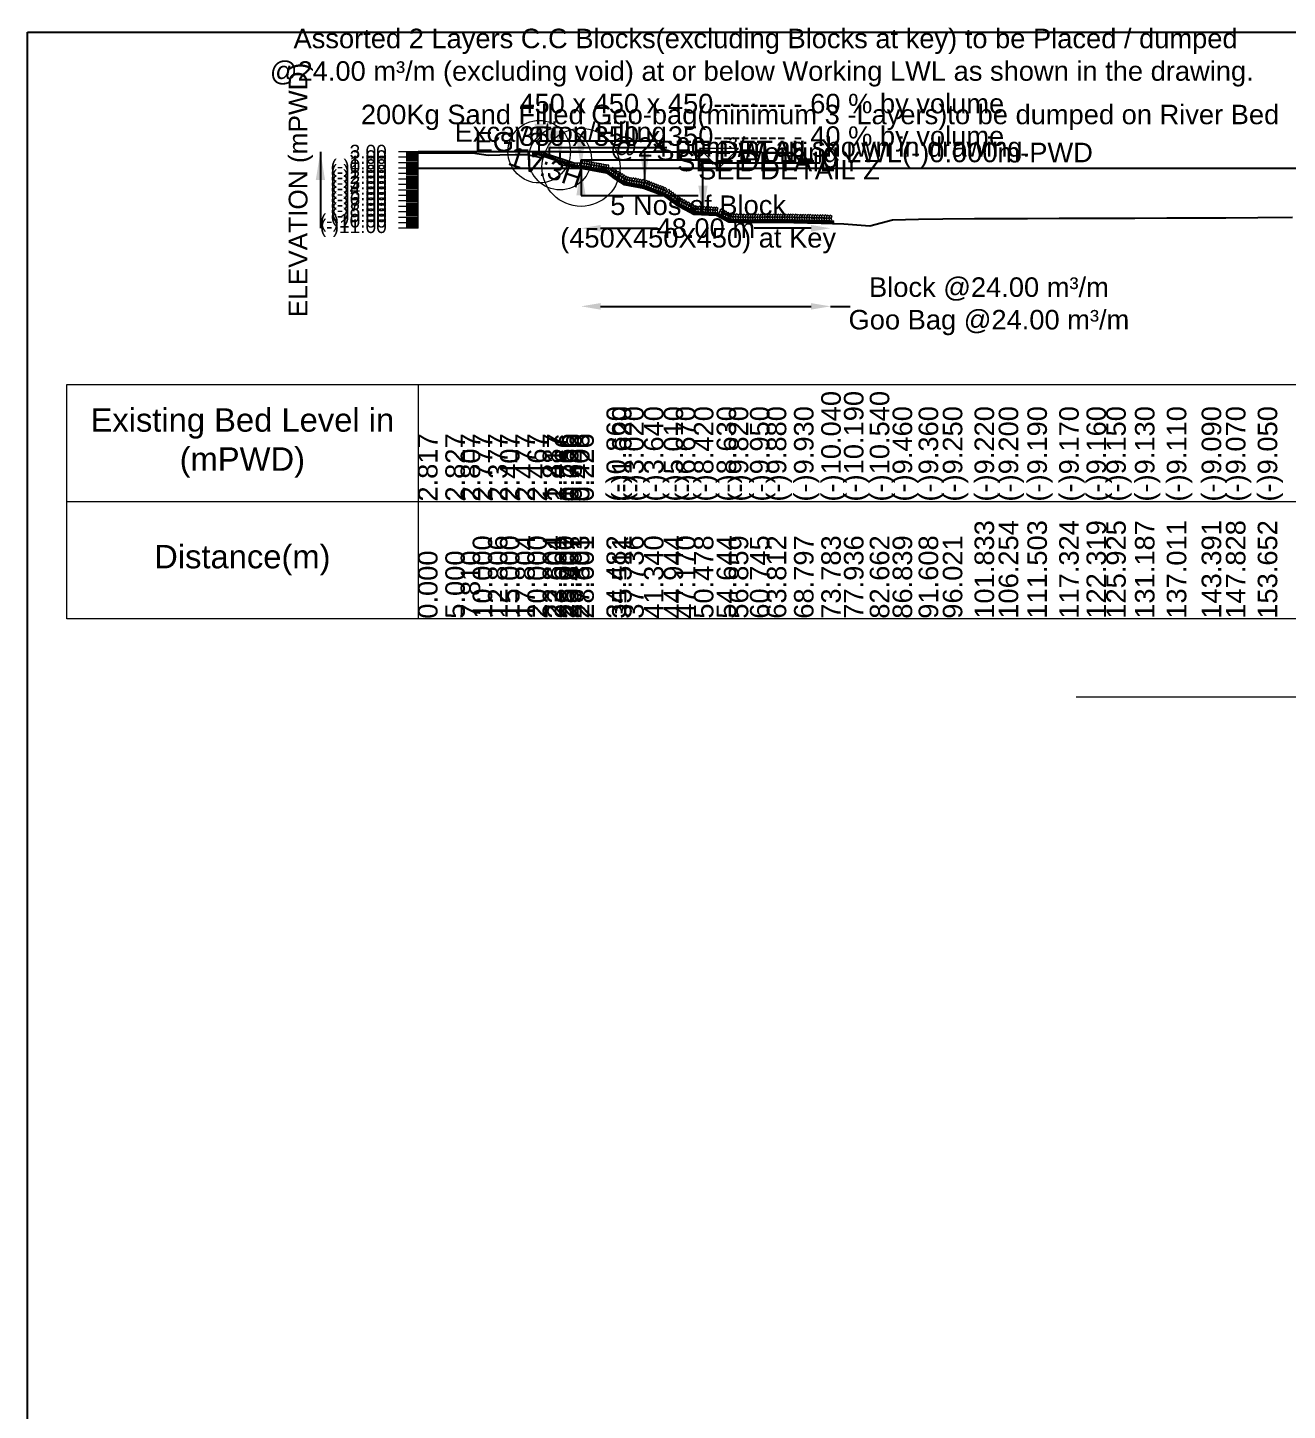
# Model space of a CAD drawing. Header units: inches. Extents: x 89000 to 845000, y -7071 to 18.
# Drawn here: x 370000 to 373227, y -3530 to 11 of the extents above; entities that cross this region are included whole.
import ezdxf

# ---------------------------------------------------------------- set-up
doc = ezdxf.new("R2010")
doc.units = ezdxf.units.IN
doc.header["$LTSCALE"] = 7
doc.header["$MEASUREMENT"] = 0
for name, color, linetype, lineweight in [('Cross section Data Border', 7, 'Continuous', 9), ('Cross Section Labels', 7, 'Continuous', 9), ('Existing_Bed_Level for Xsection', 7, 'Continuous', 25), ('Long Section Labels', 7, 'Continuous', 9)]:
    doc.layers.add(name, color=color, linetype=linetype, lineweight=lineweight)
doc.styles.get("Standard").update_dxf_attribs({"font": 'arial.ttf'})
doc.dimstyles.new('Appron Lebeling Style', dxfattribs={"dimtxt": 50, "dimasz": 50, "dimexe": 0.18, "dimexo": 0.0625, "dimgap": 0.09, "dimtad": 0, "dimtih": 1, "dimtoh": 1, "dimdec": 4, "dimzin": 0, "dimdsep": 46, "dimtxsty": 'Standard', "dimcen": 0.09, "dimse1": 1, "dimse2": 1, "dimadec": 0, "dimazin": 0, "dimtfac": 1, "dimtdec": 4, "dimtofl": 0, "dimtmove": 0, "dimatfit": 3, "dimfxl": 1, "dimtolj": 1, "dimtzin": 0, "dimarcsym": 0})
doc.dimstyles.get("Standard").update_dxf_attribs({"dimtxt": 0.18, "dimasz": 0.18, "dimexe": 0.18, "dimexo": 0.0625, "dimgap": 0.09, "dimtad": 0, "dimtih": 1, "dimtoh": 1, "dimdec": 4, "dimzin": 0, "dimdsep": 46, "dimtxsty": 'Standard', "dimcen": 0.09, "dimadec": 0, "dimazin": 0, "dimtfac": 1, "dimtdec": 4, "dimtofl": 0, "dimtmove": 0, "dimatfit": 3, "dimfxl": 1, "dimtolj": 1, "dimtzin": 0, "dimarcsym": 0})

# ---------------------------------------------------------------- blocks, each defined once
blk = doc.blocks.new('*D31')
at = {"layer": 'Cross Section Labels', "color": 0, "lineweight": -2, "transparency": 16777216}
for p, q in [((371467.5, -502.4), (371613.6, -502.4)), ((372006.9, -502.4), (371860.8, -502.4))]:
    blk.add_line(p, q, dxfattribs=at)
at = {"layer": 'Cross Section Labels', "color": 0, "transparency": 16777216}
for points in [[(371467.5, -494.1), (371467.5, -510.8), (371417.5, -502.4)], [(372006.9, -494.1), (372006.9, -510.8), (372056.9, -502.4)]]:
    blk.add_solid(points, dxfattribs=at)
at = {"layer": 'Defpoints', "color": 0, "transparency": 16777216}
for p in [(371417.5, -348.4), (372056.9, -489.9), (372056.9, -502.4)]:
    blk.add_point(p, dxfattribs=at)
at = {"layer": 'Cross Section Labels', "color": 0, "transparency": 16777216, "insert": (371737.2, -502.4), "char_height": 50, "attachment_point": 5}
blk.add_mtext('\\A1;48.00 m', dxfattribs=at)
blk = doc.blocks.new('*D32')
at = {"layer": 'Cross Section Labels', "color": 0, "lineweight": -2, "transparency": 16777216}
for p, q in [((371467.5, -702.4), (372006.9, -702.4)), ((372056.9, -702.4), (372106.9, -702.4))]:
    blk.add_line(p, q, dxfattribs=at)
at = {"layer": 'Cross Section Labels', "color": 0, "transparency": 16777216}
for points in [[(371467.5, -694.1), (371467.5, -710.8), (371417.5, -702.4)], [(372006.9, -694.1), (372006.9, -710.8), (372056.9, -702.4)]]:
    blk.add_solid(points, dxfattribs=at)
at = {"layer": 'Defpoints', "color": 0, "transparency": 16777216}
for p in [(371417.5, -348.4), (372056.9, -489.9), (372056.9, -702.4)]:
    blk.add_point(p, dxfattribs=at)
at = {"layer": 'Cross Section Labels', "color": 0, "transparency": 16777216, "insert": (372462.5, -702.4), "char_height": 50, "attachment_point": 5}
blk.add_mtext('\\A1;Block @24.00 m³/m ^JGoo Bag @24.00 m³/m ', dxfattribs=at)

msp = doc.modelspace()

# ---------------------------------------------------------------- linework, layer by layer
msp.add_lwpolyline([(370000, 0), (380000, 0), (380000, -7071), (370000, -7071)], close=True)
at = {"layer": 'Cross section Data Border'}
msp.add_lwpolyline([(370100, -902.44), (378791.44252, -902.44), (378791.44252, -1502.44), (370100, -1502.44)], close=True, dxfattribs=at)
for points in [[(371000, -902.44), (371000, -1502.44)], [(370100, -1202.44), (378791.44252, -1202.44)]]:
    msp.add_lwpolyline(points, dxfattribs=at)
at = {"layer": 'Cross Section Labels'}
msp.add_lwpolyline([(371770.74428, -348.44), (371820.74428, -298.44), (371720.74428, -298.44)], close=True, dxfattribs=at)
msp.add_lwpolyline([(372685.72126, -1702.44), (374845.72126, -1702.44), (377005.72126, -1702.44)], dxfattribs=at)
for centre, radius in [((371310.44428, -306.44), 80), ((371363.99428, -324.29), 80), ((371417.54428, -346.34), 100)]:
    msp.add_circle(centre, radius, dxfattribs=at)
at = {"layer": 'Existing_Bed_Level for Xsection'}
for points in [[(371417.54428, -306.44), (371000, -306.44)], [(371000, -309.002), (371070, -308.862), (371109.3435, -309.142), (371140, -309.562), (371179.28748, -315.162), (371210, -314.742), (371249.26291, -313.762), (371280, -313.902), (371319.24912, -322.022), (371330.41186, -314.602), (371350, -326.516), (371361.29766, -337.716), (371369.61061, -339.676), (371389.24029, -342.756), (371400.40979, -345.276), (371482.74631, -360.48), (371497.14787, -371.12), (371528.30294, -390.72), (371578.76075, -399.4), (371629.22174, -418.58), (371660.37868, -441.82), (371706.68805, -466.32), (371765.02026, -469.26), (371796.03266, -485.92), (371850.43518, -487.74), (371893.37114, -486.76), (371963.15523, -487.46), (372032.96854, -489), (372091.1022, -491.1), (372157.26747, -496), (372215.74504, -480.88), (372282.51004, -479.48), (372344.29164, -477.94), (372425.66476, -477.52), (372487.56176, -477.24), (372561.04708, -477.1), (372642.54071, -476.82), (372712.46956, -476.68), (372762.94413, -476.54), (372836.61645, -476.26), (372918.15328, -475.98), (373007.47503, -475.7), (373069.58643, -475.42), (373151.13087, -475.14), (373240.43746, -473.74)], [(371401.79428, -336.89), (371311.09087, -306.65553), (371310.44428, -306.44), (371309.76271, -306.44), (371297.16271, -306.44)], [(371297.16271, -310.64), (371309.76271, -310.64), (371401.79428, -341.31719)], [(371297.16271, -312.04), (371309.53552, -312.04), (371399.83552, -342.14)], [(371297.16271, -313.44), (371309.30833, -313.44), (371398.64428, -343.21865)], [(371000, -348.44), (378691.44252, -348.44)]]:
    msp.add_lwpolyline(points, dxfattribs=at)
at = {"layer": 'Long Section Labels'}
for points in [[(371000, -306.44), (370950, -306.44)], [(371000, -309.94), (370970, -309.94)], [(371000, -313.44), (370970, -313.44)], [(371000, -316.94), (370970, -316.94)], [(371000, -502.44), (371000, -488.44), (371000, -474.44), (371000, -460.44), (371000, -446.44), (371000, -432.44), (371000, -418.44), (371000, -404.44), (371000, -390.44), (371000, -376.44), (371000, -362.44), (371000, -348.44), (371000, -334.44), (371000, -320.44), (371000, -306.44)], [(371000, -320.44), (370950, -320.44)], [(371000, -334.44), (370950, -334.44)], [(371000, -348.44), (370950, -348.44)], [(371000, -323.94), (370970, -323.94)], [(371000, -327.44), (370970, -327.44)], [(371000, -330.94), (370970, -330.94)], [(371000, -337.94), (370970, -337.94)], [(371000, -341.44), (370970, -341.44)], [(371000, -344.94), (370970, -344.94)], [(371000, -351.94), (370970, -351.94)], [(371000, -362.44), (370950, -362.44)], [(371000, -376.44), (370950, -376.44)], [(371000, -355.44), (370970, -355.44)], [(371000, -358.94), (370970, -358.94)], [(371000, -365.94), (370970, -365.94)], [(371000, -369.44), (370970, -369.44)], [(371000, -372.94), (370970, -372.94)], [(371000, -379.94), (370970, -379.94)], [(371000, -383.44), (370970, -383.44)], [(371000, -386.94), (370970, -386.94)], [(371000, -390.44), (370950, -390.44)], [(371000, -404.44), (370950, -404.44)], [(371000, -418.44), (370950, -418.44)], [(371000, -393.94), (370970, -393.94)], [(371000, -397.44), (370970, -397.44)], [(371000, -400.94), (370970, -400.94)], [(371000, -407.94), (370970, -407.94)], [(371000, -411.44), (370970, -411.44)], [(371000, -414.94), (370970, -414.94)], [(371000, -421.94), (370970, -421.94)], [(371000, -432.44), (370950, -432.44)], [(371000, -446.44), (370950, -446.44)], [(371000, -425.44), (370970, -425.44)], [(371000, -428.94), (370970, -428.94)], [(371000, -435.94), (370970, -435.94)], [(371000, -439.44), (370970, -439.44)], [(371000, -442.94), (370970, -442.94)], [(371000, -449.94), (370970, -449.94)], [(371000, -453.44), (370970, -453.44)], [(371000, -456.94), (370970, -456.94)], [(371000, -460.44), (370950, -460.44)], [(371000, -474.44), (370950, -474.44)], [(371000, -488.44), (370950, -488.44)], [(371000, -463.94), (370970, -463.94)], [(371000, -467.44), (370970, -467.44)], [(371000, -470.94), (370970, -470.94)], [(371000, -477.94), (370970, -477.94)], [(371000, -481.44), (370970, -481.44)], [(371000, -484.94), (370970, -484.94)], [(371000, -491.94), (370970, -491.94)], [(371000, -495.44), (370970, -495.44)], [(371000, -502.44), (370950, -502.44)], [(371000, -498.94), (370970, -498.94)]]:
    msp.add_lwpolyline(points, dxfattribs=at)
for points in [[(371297.16271, -306.44), (371292.96271, -306.44), (371292.96271, -312.74), (371297.16271, -312.74)], [(371297.16271, -312.74), (371292.96271, -312.74), (371292.96271, -319.04), (371297.16271, -319.04)], [(371303.46271, -306.44), (371297.16271, -306.44), (371297.16271, -310.64), (371303.46271, -310.64)], [(371309.76271, -306.44), (371303.46271, -306.44), (371303.46271, -310.64), (371309.76271, -310.64)], [(371317.06757, -308.64777), (371311.09087, -306.65553), (371309.76271, -310.64), (371315.73942, -312.63223)], [(371323.04428, -310.64), (371317.06757, -308.64777), (371315.73942, -312.63223), (371321.71612, -314.62447)], [(371329.02098, -312.63223), (371323.04428, -310.64), (371321.71612, -314.62447), (371327.69283, -316.6167)], [(371334.99769, -314.62447), (371329.02098, -312.63223), (371327.69283, -316.6167), (371333.66953, -318.60894)], [(371340.97439, -316.6167), (371334.99769, -314.62447), (371333.66953, -318.60894), (371339.64624, -320.60117)], [(371346.9511, -318.60894), (371340.97439, -316.6167), (371339.64624, -320.60117), (371345.62294, -322.59341)], [(371352.9278, -320.60117), (371346.9511, -318.60894), (371345.62294, -322.59341), (371351.59964, -324.58564)], [(371358.90451, -322.59341), (371352.9278, -320.60117), (371351.59964, -324.58564), (371357.57635, -326.57788)], [(371364.88121, -324.58564), (371358.90451, -322.59341), (371357.57635, -326.57788), (371363.55305, -328.57011)], [(371370.85792, -326.57788), (371364.88121, -324.58564), (371363.55305, -328.57011), (371369.52976, -330.56235)], [(371376.83462, -328.57011), (371370.85792, -326.57788), (371369.52976, -330.56235), (371375.50646, -332.55458)], [(371382.81133, -330.56235), (371376.83462, -328.57011), (371375.50646, -332.55458), (371381.48317, -334.54682)], [(371388.78803, -332.55458), (371382.81133, -330.56235), (371381.48317, -334.54682), (371387.45987, -336.53905)], [(371394.76474, -334.54682), (371388.78803, -332.55458), (371387.45987, -336.53905), (371393.43658, -338.53129)], [(371400.74144, -336.53905), (371394.76474, -334.54682), (371393.43658, -338.53129), (371399.41328, -340.52352)], [(371404.94428, -342.14), (371398.64428, -342.14), (371398.64428, -348.44), (371404.94428, -348.44)], [(371408.09428, -335.84), (371401.79428, -335.84), (371401.79428, -342.14), (371408.09428, -342.14)], [(371411.24428, -342.14), (371404.94428, -342.14), (371404.94428, -348.44), (371411.24428, -348.44)], [(371414.39428, -335.84), (371408.09428, -335.84), (371408.09428, -342.14), (371414.39428, -342.14)], [(371417.54428, -342.14), (371411.24428, -342.14), (371411.24428, -348.44), (371417.54428, -348.44)], [(371426.18007, -336.36744), (371419.98481, -335.22344), (371418.84081, -341.4187), (371425.03607, -342.5627)], [(371426.54466, -329.30789), (371420.26451, -329.80758), (371420.76421, -336.08773), (371427.04436, -335.58804)], [(371432.37533, -337.51144), (371426.18007, -336.36744), (371425.03607, -342.5627), (371431.23133, -343.7067)], [(371432.73993, -330.45188), (371426.45977, -330.95158), (371426.95947, -337.23173), (371433.23962, -336.73203)], [(371438.57059, -338.65543), (371432.37533, -337.51144), (371431.23133, -343.7067), (371437.42659, -344.8507)], [(371438.93519, -331.59588), (371432.65504, -332.09558), (371433.15473, -338.37573), (371439.43488, -337.87603)], [(371444.76585, -339.79943), (371438.57059, -338.65543), (371437.42659, -344.8507), (371443.62186, -345.99469)], [(371445.13045, -332.73988), (371438.8503, -333.23957), (371439.34999, -339.51972), (371445.63014, -339.02003)], [(371450.96111, -340.94343), (371444.76585, -339.79943), (371443.62186, -345.99469), (371449.81712, -347.13869)], [(371451.32571, -333.88388), (371445.04556, -334.38357), (371445.54525, -340.66372), (371451.82541, -340.16403)], [(371457.15638, -342.08743), (371450.96111, -340.94343), (371449.81712, -347.13869), (371456.01238, -348.28269)], [(371457.52097, -335.02787), (371451.24082, -335.52757), (371451.74052, -341.80772), (371458.02067, -341.30802)], [(371463.35164, -343.23142), (371457.15638, -342.08743), (371456.01238, -348.28269), (371462.20764, -349.42668)], [(371463.71623, -336.17187), (371457.43608, -336.67156), (371457.93578, -342.95172), (371464.21593, -342.45202)], [(371469.5469, -344.37542), (371463.35164, -343.23142), (371462.20764, -349.42668), (371468.4029, -350.57068)], [(371469.9115, -337.31587), (371463.63134, -337.81556), (371464.13104, -344.09571), (371470.41119, -343.59602)], [(371474.96276, -344.65513), (371468.68261, -345.15482), (371469.1823, -351.43497), (371475.46246, -350.93528)], [(371476.10676, -338.45986), (371469.82661, -338.95956), (371470.3263, -345.23971), (371476.60645, -344.74002)], [(371481.15802, -345.79912), (371474.87787, -346.29882), (371475.37757, -352.57897), (371481.65772, -352.07928)], [(371482.30202, -339.60386), (371476.02187, -340.10356), (371476.52156, -346.38371), (371482.80172, -345.88401)], [(371487.35328, -346.94312), (371481.07313, -347.44282), (371481.57283, -353.72297), (371487.85298, -353.22327)], [(371488.49728, -340.74786), (371482.21713, -341.24755), (371482.71683, -347.52771), (371488.99698, -347.02801)], [(371497.88743, -354.07545), (371492.02362, -351.77204), (371489.72021, -357.63585), (371495.58402, -359.93926)], [(371501.69442, -352.41567), (371499.17454, -346.64157), (371493.40044, -349.16145), (371495.92032, -354.93555)], [(371506.76151, -356.15928), (371504.24163, -350.38518), (371498.46753, -352.90506), (371500.98741, -358.67916)], [(371510.9499, -358.83785), (371508.00584, -353.26806), (371502.43605, -356.21212), (371505.38011, -361.7819)], [(371502.95452, -357.81906), (371497.09071, -355.51565), (371494.78729, -361.37946), (371500.65111, -363.68287)], [(371507.27749, -360.7773), (371501.25804, -358.91823), (371499.39897, -364.93769), (371505.41843, -366.79676)], [(371512.61001, -364.13204), (371506.59055, -362.27298), (371504.73148, -368.29243), (371510.75094, -370.1515)], [(371516.28241, -362.19259), (371513.33835, -356.6228), (371507.76857, -359.56686), (371510.71262, -365.13665)], [(371517.94252, -367.48679), (371511.92307, -365.62772), (371510.064, -371.64718), (371516.08345, -373.50624)], [(371521.61492, -365.54733), (371518.67087, -359.97755), (371513.10108, -362.9216), (371516.04514, -368.49139)], [(371523.27504, -370.84153), (371517.25558, -368.98246), (371515.39651, -375.00192), (371521.41597, -376.86099)], [(371526.94744, -368.90208), (371524.00338, -363.33229), (371518.43359, -366.27635), (371521.37765, -371.84613)], [(371528.60755, -374.19627), (371522.58809, -372.3372), (371520.72902, -378.35666), (371526.74848, -380.21573)], [(371532.27995, -372.25682), (371529.33589, -366.68703), (371523.76611, -369.63109), (371526.71016, -375.20088)], [(371533.94006, -377.55102), (371527.92061, -375.69195), (371526.06154, -381.7114), (371532.08099, -383.57047)], [(371534.70179, -377.46455), (371528.42823, -378.04109), (371529.00477, -384.31465), (371535.27833, -383.73811)], [(371537.35727, -374.27136), (371532.51191, -370.24488), (371528.48543, -375.09024), (371533.33079, -379.11672)], [(371537.61246, -375.61156), (371534.66841, -370.04177), (371529.09862, -372.98583), (371532.04268, -378.55562)], [(371540.9106, -378.53262), (371534.63703, -379.10916), (371535.21357, -385.38272), (371541.48714, -384.80618)], [(371543.56607, -375.33943), (371538.72071, -371.31295), (371534.69424, -376.15831), (371539.53959, -380.18479)], [(371547.1194, -379.60069), (371540.84583, -380.17723), (371541.42237, -386.45079), (371547.69594, -385.87425)], [(371549.77487, -376.4075), (371544.92951, -372.38102), (371540.90304, -377.22638), (371545.7484, -381.25285)], [(371553.3282, -380.66876), (371547.05464, -381.2453), (371547.63118, -387.51886), (371553.90474, -386.94232)], [(371555.98367, -377.47557), (371551.13832, -373.44909), (371547.11184, -378.29445), (371551.9572, -382.32092)], [(371559.537, -381.73683), (371553.26344, -382.31337), (371553.83998, -388.58693), (371560.11354, -388.01039)], [(371562.19248, -378.54363), (371557.34712, -374.51716), (371553.32064, -379.36252), (371558.166, -383.38899)], [(371565.74581, -382.8049), (371559.47224, -383.38144), (371560.04878, -389.655), (371566.32235, -389.07846)], [(371568.40128, -379.6117), (371563.55592, -375.58523), (371559.52945, -380.43059), (371564.3748, -384.45706)], [(371571.95461, -383.87296), (371565.68104, -384.4495), (371566.25758, -390.72307), (371572.53115, -390.14653)], [(371574.61008, -380.67977), (371569.76472, -376.6533), (371565.73825, -381.49865), (371570.58361, -385.52513)], [(371578.16341, -384.94103), (371571.88985, -385.51757), (371572.46639, -391.79114), (371578.73995, -391.2146)], [(371580.81888, -381.74784), (371575.97353, -377.72137), (371571.94705, -382.56672), (371576.79241, -386.5932)], [(371586.83492, -387.333), (371580.56717, -386.69634), (371579.93051, -392.96409), (371586.19826, -393.60075)], [(371590.05323, -384.70802), (371586.0695, -379.82745), (371581.18893, -383.81117), (371585.17266, -388.69174)], [(371592.72387, -389.57137), (371586.45612, -388.9347), (371585.81946, -395.20245), (371592.08721, -395.83912)], [(371595.94218, -386.94638), (371591.95845, -382.06581), (371587.07788, -386.04954), (371591.06161, -390.93011)], [(371601.83113, -389.18475), (371597.8474, -384.30418), (371592.96683, -388.2879), (371596.95056, -393.16847)], [(371607.72008, -391.42311), (371603.73635, -386.54254), (371598.85578, -390.52626), (371602.83951, -395.40683)], [(371613.60902, -393.66147), (371609.6253, -388.7809), (371604.74473, -392.76463), (371608.72845, -397.6452)], [(371598.61282, -391.80973), (371592.34507, -391.17307), (371591.70841, -397.44082), (371597.97616, -398.07748)], [(371604.50177, -394.04809), (371598.23402, -393.41143), (371597.59736, -399.67918), (371603.86511, -400.31584)], [(371610.39072, -396.28646), (371604.12297, -395.64979), (371603.48631, -401.91754), (371609.75406, -402.55421)], [(371616.27967, -398.52482), (371610.01192, -397.88816), (371609.37526, -404.15591), (371615.64301, -404.79257)], [(371619.49797, -395.89984), (371615.51425, -391.01927), (371610.63368, -395.00299), (371614.6174, -399.88356)], [(371622.16862, -400.76319), (371615.90087, -400.12652), (371615.26421, -406.39427), (371621.53196, -407.03093)], [(371625.38692, -398.1382), (371621.4032, -393.25763), (371616.52263, -397.24135), (371620.50635, -402.12192)], [(371628.05757, -403.00155), (371621.78982, -402.36489), (371621.15316, -408.63263), (371627.42091, -409.2693)], [(371631.27587, -400.37657), (371627.29215, -395.496), (371622.41158, -399.47972), (371626.3953, -404.36029)], [(371633.94652, -405.23991), (371627.67877, -404.60325), (371627.04211, -410.871), (371633.30986, -411.50766)], [(371637.16482, -402.61493), (371633.1811, -397.73436), (371628.30053, -401.71808), (371632.28425, -406.59865)], [(371642.47187, -410.81253), (371636.61865, -408.48233), (371634.28845, -414.33554), (371640.14167, -416.66575)], [(371646.28641, -409.17017), (371643.79295, -403.38461), (371638.00739, -405.87807), (371640.50085, -411.66363)], [(371647.52179, -414.57927), (371641.66857, -412.24907), (371639.33837, -418.10228), (371645.19159, -420.43249)], [(371651.33632, -412.93691), (371648.84287, -407.15135), (371643.05731, -409.64481), (371645.55076, -415.43037)], [(371652.57171, -418.34601), (371646.71849, -416.01581), (371644.38829, -421.86903), (371650.2415, -424.19923)], [(371656.38624, -416.70365), (371653.89279, -410.91809), (371648.10723, -413.41155), (371650.60068, -419.19711)], [(371657.62162, -422.11275), (371651.76841, -419.78255), (371649.4382, -425.63577), (371655.29142, -427.96597)], [(371661.43616, -420.47039), (371658.94271, -414.68483), (371653.15715, -417.17829), (371655.6506, -422.96385)], [(371662.67154, -425.87949), (371656.81832, -423.54929), (371654.48812, -429.40251), (371660.34134, -431.73271)], [(371666.48608, -424.23713), (371663.99262, -418.45157), (371658.20707, -420.94503), (371660.70052, -426.73059)], [(371671.53599, -428.00387), (371669.04254, -422.21831), (371663.25698, -424.71177), (371665.75043, -430.49733)], [(371674.84944, -429.39978), (371671.49667, -424.06603), (371666.16291, -427.41879), (371669.51568, -432.75255)], [(371667.72146, -429.64623), (371661.86824, -427.31603), (371659.53804, -433.16925), (371665.39126, -435.49945)], [(371671.33253, -431.60872), (371665.19079, -430.2055), (371663.78757, -436.34724), (371669.92931, -437.75046)], [(371676.90123, -434.55484), (371670.75949, -433.15163), (371669.35627, -439.29337), (371675.49801, -440.69658)], [(371680.41813, -432.34591), (371677.06537, -427.01215), (371671.73161, -430.36491), (371675.08437, -435.69867)], [(371682.46992, -437.50097), (371676.32818, -436.09775), (371674.92496, -442.23949), (371681.0667, -443.64271)], [(371685.98683, -435.29203), (371682.63406, -429.95827), (371677.3003, -433.31104), (371680.65307, -438.64479)], [(371688.03862, -440.44709), (371681.89688, -439.04387), (371680.49366, -445.18561), (371686.6354, -446.58883)], [(371691.55552, -438.23815), (371688.20276, -432.90439), (371682.869, -436.25716), (371686.22176, -441.59091)], [(371693.60731, -443.39321), (371687.46557, -441.98999), (371686.06235, -448.13173), (371692.2041, -449.53495)], [(371697.12422, -441.18427), (371693.77145, -435.85051), (371688.43769, -439.20328), (371691.79046, -444.53704)], [(371699.17601, -446.33933), (371693.03427, -444.93611), (371691.63105, -451.07785), (371697.77279, -452.48107)], [(371702.69291, -444.13039), (371699.34015, -438.79663), (371694.00639, -442.1494), (371697.35915, -447.48316)], [(371704.7447, -449.28545), (371698.60296, -447.88223), (371697.19975, -454.02397), (371703.34149, -455.42719)], [(371708.26161, -447.07651), (371704.90884, -441.74276), (371699.57509, -445.09552), (371702.92785, -450.42928)], [(371710.3134, -452.23157), (371704.17166, -450.82835), (371702.76844, -456.9701), (371708.91018, -458.37331)], [(371712.56689, -448.84822), (371707.27436, -445.43074), (371703.85688, -450.72327), (371709.14941, -454.14075)], [(371710.31277, -452.33634), (371704.15334, -453.65975), (371705.47675, -459.81918), (371711.63618, -458.49577)], [(371713.8303, -450.02264), (371710.47754, -444.68888), (371705.14378, -448.04164), (371708.49655, -453.3754)], [(371718.8589, -449.16534), (371713.56637, -445.74787), (371710.1489, -451.0404), (371715.44143, -454.45787)], [(371716.60479, -452.65346), (371710.44535, -453.97687), (371711.76877, -460.1363), (371717.9282, -458.81289)], [(371725.15091, -449.48247), (371719.85839, -446.06499), (371716.44091, -451.35752), (371721.73344, -454.77499)], [(371722.8968, -452.97058), (371716.73737, -454.294), (371718.06078, -460.45343), (371724.22021, -459.13002)], [(371731.44293, -449.79959), (371726.1504, -446.38211), (371722.73292, -451.67464), (371728.02545, -455.09212)], [(371729.18881, -453.28771), (371723.02938, -454.61112), (371724.35279, -460.77055), (371730.51222, -459.44714)], [(371737.73494, -450.11671), (371732.44241, -446.69924), (371729.02494, -451.99177), (371734.31747, -455.40924)], [(371735.48083, -453.60483), (371729.3214, -454.92824), (371730.64481, -461.08767), (371736.80424, -459.76426)], [(371744.02695, -450.43384), (371738.73443, -447.01636), (371735.31695, -452.30889), (371740.60948, -455.72636)], [(371741.77284, -453.92196), (371735.61341, -455.24537), (371736.93682, -461.4048), (371743.09625, -460.08139)], [(371750.31897, -450.75096), (371745.02644, -447.33348), (371741.60896, -452.62601), (371746.90149, -456.04349)], [(371748.06485, -454.23908), (371741.90542, -455.56249), (371743.22883, -461.72192), (371749.38826, -460.39851)], [(371756.61098, -451.06808), (371751.31845, -447.65061), (371747.90098, -452.94314), (371753.19351, -456.36061)], [(371754.35687, -454.5562), (371748.19744, -455.87961), (371749.52085, -462.03904), (371755.68028, -460.71563)], [(371762.90299, -451.38521), (371757.61047, -447.96773), (371754.19299, -453.26026), (371759.48552, -456.67774)], [(371760.64888, -454.87333), (371754.48945, -456.19674), (371755.81286, -462.35617), (371761.97229, -461.03276)], [(371769.19501, -451.70233), (371763.90248, -448.28485), (371760.485, -453.57738), (371765.77753, -456.99486)], [(371766.94089, -455.19045), (371760.78146, -456.51386), (371762.10487, -462.67329), (371768.2643, -461.34988)], [(371778.33165, -460.35024), (371772.19894, -458.90806), (371770.75676, -465.04077), (371776.88946, -466.48295)], [(371781.86251, -458.16368), (371778.54367, -452.80874), (371773.18874, -456.12758), (371776.50757, -461.48251)], [(371787.41238, -461.1451), (371784.09355, -455.79016), (371778.73861, -459.10899), (371782.05745, -464.46393)], [(371792.96226, -464.12652), (371789.64343, -458.77158), (371784.28849, -462.09041), (371787.60732, -467.44535)], [(371783.88153, -463.33166), (371777.74882, -461.88948), (371776.30663, -468.02219), (371782.43934, -469.46437)], [(371789.4314, -466.31308), (371783.2987, -464.8709), (371781.85651, -471.0036), (371787.98922, -472.44579)], [(371794.98128, -469.2945), (371788.84857, -467.85232), (371787.40639, -473.98502), (371793.5391, -475.42721)], [(371798.51214, -467.10794), (371795.19331, -461.753), (371789.83837, -465.07183), (371793.1572, -470.42677)], [(371800.53116, -472.27592), (371794.39845, -470.83373), (371792.95627, -476.96644), (371799.08897, -478.40863)], [(371802.50432, -468.38102), (371797.15474, -465.05356), (371793.82728, -470.40314), (371799.17686, -473.7306)], [(371800.30953, -471.90677), (371794.17337, -473.33418), (371795.60078, -479.47035), (371801.73694, -478.04293)], [(371804.06202, -470.08936), (371800.74318, -464.73442), (371795.38825, -468.05325), (371798.70708, -473.40819)], [(371808.8008, -468.59167), (371803.45121, -465.26421), (371800.12376, -470.61379), (371805.47334, -473.94125)], [(371806.60601, -472.11742), (371800.46984, -473.54483), (371801.89726, -479.68099), (371808.03342, -478.25358)], [(371815.09727, -468.80231), (371809.74769, -465.47485), (371806.42023, -470.82443), (371811.76981, -474.15189)], [(371812.90248, -472.32806), (371806.76632, -473.75547), (371808.19373, -479.89164), (371814.3299, -478.46422)], [(371821.39375, -469.01295), (371816.04417, -465.68549), (371812.71671, -471.03508), (371818.06629, -474.36253)], [(371819.19896, -472.5387), (371813.0628, -473.96612), (371814.49021, -480.10228), (371820.62637, -478.67487)], [(371827.69023, -469.2236), (371822.34065, -465.89614), (371819.01319, -471.24572), (371824.36277, -474.57318)], [(371825.49544, -472.74935), (371819.35928, -474.17676), (371820.78669, -480.31292), (371826.92285, -478.88551)], [(371833.98671, -469.43424), (371828.63712, -466.10678), (371825.30967, -471.45636), (371830.65925, -474.78382)], [(371831.79192, -472.95999), (371825.65575, -474.38741), (371827.08317, -480.52357), (371833.21933, -479.09616)], [(371840.28318, -469.64489), (371834.9336, -466.31743), (371831.60614, -471.66701), (371836.95572, -474.99447)], [(371838.08839, -473.17064), (371831.95223, -474.59805), (371833.37964, -480.73421), (371839.51581, -479.3068)], [(371846.57966, -469.85553), (371841.23008, -466.52807), (371837.90262, -471.87765), (371843.2522, -475.20511)], [(371844.38487, -473.38128), (371838.24871, -474.80869), (371839.67612, -480.94486), (371845.81228, -479.51745)], [(371852.87614, -470.06618), (371847.52656, -466.73872), (371844.1991, -472.0883), (371849.54868, -475.41576)], [(371850.68135, -473.59193), (371844.54519, -475.01934), (371845.9726, -481.1555), (371852.10876, -479.72809)], [(371858.17678, -469.81312), (371852.64856, -466.79175), (371849.62718, -472.31998), (371855.15541, -475.34135)], [(371856.18373, -473.45671), (371850.13755, -475.22692), (371851.90775, -481.27311), (371857.95394, -479.5029)], [(371864.47514, -469.66936), (371858.94692, -466.64799), (371855.92554, -472.17622), (371861.45377, -475.19759)], [(371862.48209, -473.31296), (371856.43591, -475.08316), (371858.20611, -481.12935), (371864.2523, -479.35914)], [(371870.7735, -469.52561), (371865.24528, -466.50423), (371862.2239, -472.03246), (371867.75213, -475.05383)], [(371868.78045, -473.1692), (371862.73426, -474.9394), (371864.50447, -480.98559), (371870.55066, -479.21538)], [(371877.07186, -469.38185), (371871.54363, -466.36048), (371868.52226, -471.8887), (371874.05049, -474.91008)], [(371875.07881, -473.02544), (371869.03262, -474.79565), (371870.80283, -480.84183), (371876.84902, -479.07162)], [(371883.37022, -469.23809), (371877.84199, -466.21672), (371874.82062, -471.74495), (371880.34885, -474.76632)], [(371881.37717, -472.88168), (371875.33098, -474.65189), (371877.10119, -480.69807), (371883.14738, -478.92787)], [(371889.66858, -469.09433), (371884.14035, -466.07296), (371881.11898, -471.60119), (371886.64721, -474.62256)], [(371887.67553, -472.73792), (371881.62934, -474.50813), (371883.39955, -480.55432), (371889.44574, -478.78411)], [(371895.96694, -468.95057), (371890.43871, -465.9292), (371887.41734, -471.45743), (371892.94557, -474.4788)], [(371893.97389, -472.59416), (371887.9277, -474.36437), (371889.69791, -480.41056), (371895.7441, -478.64035)], [(371902.85018, -469.10863), (371897.42418, -465.90732), (371894.22286, -471.33332), (371899.64886, -474.53464)], [(371900.73853, -472.6848), (371894.63746, -474.25546), (371896.20813, -480.35653), (371902.30919, -478.78586)], [(371909.14987, -469.17183), (371903.72386, -465.97051), (371900.52254, -471.39652), (371905.94855, -474.59783)], [(371907.03821, -472.74799), (371900.93715, -474.31865), (371902.50781, -480.41972), (371908.60888, -478.84906)], [(371915.44955, -469.23502), (371910.02354, -466.0337), (371906.82222, -471.45971), (371912.24823, -474.66103)], [(371913.3379, -472.81118), (371907.23683, -474.38184), (371908.80749, -480.48291), (371914.90856, -478.91225)], [(371921.74923, -469.29821), (371916.32322, -466.09689), (371913.12191, -471.5229), (371918.54791, -474.72422)], [(371919.63758, -472.87437), (371913.53651, -474.44504), (371915.10718, -480.5461), (371921.20824, -478.97544)], [(371928.04892, -469.3614), (371922.62291, -466.16008), (371919.42159, -471.58609), (371924.8476, -474.78741)], [(371925.93726, -472.93756), (371919.8362, -474.50823), (371921.40686, -480.60929), (371927.50793, -479.03863)], [(371934.3486, -469.42459), (371928.92259, -466.22327), (371925.72127, -471.64928), (371931.14728, -474.8506)], [(371932.23694, -473.00076), (371926.13588, -474.57142), (371927.70654, -480.67249), (371933.80761, -479.10182)], [(371940.64828, -469.48779), (371935.22227, -466.28647), (371932.02095, -471.71247), (371937.44696, -474.91379)], [(371938.53663, -473.06395), (371932.43556, -474.63461), (371934.00622, -480.73568), (371940.10729, -479.16501)], [(371946.94796, -469.55098), (371941.52196, -466.34966), (371938.32064, -471.77567), (371943.74665, -474.97698)], [(371944.83631, -473.12714), (371938.73524, -474.6978), (371940.30591, -480.79887), (371946.40697, -479.22821)], [(371953.24765, -469.61417), (371947.82164, -466.41285), (371944.62032, -471.83886), (371950.04633, -475.04018)], [(371951.13599, -473.19033), (371945.03493, -474.76099), (371946.60559, -480.86206), (371952.70666, -479.2914)], [(371959.54733, -469.67736), (371954.12132, -466.47604), (371950.92, -471.90205), (371956.34601, -475.10337)], [(371957.43568, -473.25352), (371951.33461, -474.82419), (371952.90527, -480.92525), (371959.00634, -479.35459)], [(371965.84701, -469.74055), (371960.42101, -466.53923), (371957.21969, -471.96524), (371962.64569, -475.16656)], [(371963.73536, -473.31671), (371957.63429, -474.88738), (371959.20496, -480.98844), (371965.30602, -479.41778)], [(371972.35835, -469.91314), (371966.97123, -466.64681), (371963.7049, -472.03393), (371969.09202, -475.30026)], [(371970.20385, -473.46365), (371964.08434, -474.96084), (371965.58153, -481.08035), (371971.70104, -479.58316)], [(371978.65682, -470.05207), (371973.2697, -466.78574), (371970.00337, -472.17286), (371975.39049, -475.4392)], [(371976.50232, -473.60259), (371970.38281, -475.09977), (371971.87999, -481.21929), (371977.99951, -479.7221)], [(371984.95529, -470.19101), (371979.56817, -466.92468), (371976.30183, -472.3118), (371981.68896, -475.57813)], [(371982.80079, -473.74152), (371976.68127, -475.23871), (371978.17846, -481.35822), (371984.29797, -479.86104)], [(371991.25376, -470.32995), (371985.86663, -467.06362), (371982.6003, -472.45074), (371987.98742, -475.71707)], [(371989.09925, -473.88046), (371982.97974, -475.37765), (371984.47693, -481.49716), (371990.59644, -479.99997)], [(371997.55222, -470.46888), (371992.1651, -467.20255), (371988.89877, -472.58967), (371994.28589, -475.85601)], [(371995.39772, -474.0194), (371989.27821, -475.51659), (371990.7754, -481.6361), (371996.89491, -480.13891)], [(372003.85069, -470.60782), (371998.46357, -467.34149), (371995.19724, -472.72861), (372000.58436, -475.99494)], [(372001.69619, -474.15833), (371995.57668, -475.65552), (371997.07387, -481.77503), (372003.19338, -480.27785)], [(372010.14916, -470.74676), (372004.76204, -467.48043), (372001.49571, -472.86755), (372006.88283, -476.13388)], [(372007.99466, -474.29727), (372001.87514, -475.79446), (372003.37233, -481.91397), (372009.49185, -480.41678)], [(372016.44763, -470.88569), (372011.0605, -467.61936), (372007.79417, -473.00648), (372013.18129, -476.27282)], [(372014.29312, -474.43621), (372008.17361, -475.9334), (372009.6708, -482.05291), (372015.79031, -480.55572)], [(372022.74609, -471.02463), (372017.35897, -467.7583), (372014.09264, -473.14542), (372019.47976, -476.41175)], [(372020.59159, -474.57514), (372014.47208, -476.07233), (372015.96927, -482.19184), (372022.08878, -480.69466)], [(372029.04456, -471.16357), (372023.65744, -467.89724), (372020.39111, -473.28436), (372025.77823, -476.55069)], [(372026.89006, -474.71408), (372020.77055, -476.21127), (372022.26774, -482.33078), (372028.38725, -480.83359)], [(372035.34303, -471.30251), (372029.95591, -468.03617), (372026.68958, -473.4233), (372032.0767, -476.68963)], [(372033.18853, -474.85302), (372027.06902, -476.35021), (372028.5662, -482.46972), (372034.68572, -480.97253)], [(372041.88738, -471.56505), (372036.54669, -468.22334), (372033.20498, -473.56403), (372038.54567, -476.90574)], [(372039.6832, -475.08494), (372033.54325, -476.49598), (372034.9543, -482.63593), (372041.09424, -481.22488)], [(372048.18327, -471.79248), (372042.84258, -468.45077), (372039.50087, -473.79146), (372044.84156, -477.13317)], [(372045.97909, -475.31237), (372039.83914, -476.72342), (372041.25019, -482.86336), (372047.39014, -481.45231)], [(372054.47917, -472.01991), (372049.13847, -468.6782), (372045.79676, -474.01889), (372051.13745, -477.3606)], [(372052.27498, -475.5398), (372046.13504, -476.95085), (372047.54608, -483.09079), (372053.68603, -481.67974)], [(372060.77506, -472.24734), (372055.43437, -468.90563), (372052.09266, -474.24632), (372057.43335, -477.58803)], [(372058.57088, -475.76723), (372052.43093, -477.17828), (372053.84198, -483.31822), (372059.98192, -481.90718)]]:
    msp.add_lwpolyline(points, close=True, dxfattribs=at)
for centre, major_axis in [((371422.34211, -348.11583), (4.58174, -0.84605)), ((371422.77428, -345.7754), (4.58174, -0.84605)), ((371423.20646, -343.43497), (4.58174, -0.84605)), ((371431.50559, -349.80793), (4.58174, -0.84605)), ((371431.93776, -347.4675), (4.58174, -0.84605)), ((371432.36994, -345.12707), (4.58174, -0.84605)), ((371440.66907, -351.50003), (4.58174, -0.84605)), ((371441.10124, -349.1596), (4.58174, -0.84605)), ((371441.53342, -346.81917), (4.58174, -0.84605)), ((371449.83255, -353.19213), (4.58174, -0.84605)), ((371450.26473, -350.8517), (4.58174, -0.84605)), ((371450.6969, -348.51127), (4.58174, -0.84605)), ((371458.99603, -354.88423), (4.58174, -0.84605)), ((371459.42821, -352.5438), (4.58174, -0.84605)), ((371459.86038, -350.20337), (4.58174, -0.84605)), ((371468.59169, -354.2359), (4.58174, -0.84605)), ((371469.02386, -351.89546), (4.58174, -0.84605)), ((371478.18734, -353.58756), (4.58174, -0.84605)), ((371468.15951, -356.57633), (4.58174, -0.84605)), ((371477.32299, -358.26843), (4.58174, -0.84605)), ((371477.75517, -355.928), (4.58174, -0.84605)), ((371486.33577, -361.65237), (3.74739, -2.76861)), ((371487.75002, -359.73814), (3.74739, -2.76861)), ((371489.16427, -357.82391), (3.74739, -2.76861)), ((371493.83055, -367.18959), (3.74739, -2.76861)), ((371495.24481, -365.27536), (3.74739, -2.76861)), ((371496.65906, -363.36112), (3.74739, -2.76861)), ((371501.43367, -372.41034), (3.94369, -2.48102)), ((371502.70102, -370.39584), (3.94369, -2.48102)), ((371503.96836, -368.38133), (3.94369, -2.48102)), ((371509.32105, -377.37238), (3.94369, -2.48102)), ((371510.5884, -375.35787), (3.94369, -2.48102)), ((371511.85574, -373.34337), (3.94369, -2.48102)), ((371517.20843, -382.33442), (3.94369, -2.48102)), ((371518.47578, -380.31991), (3.94369, -2.48102)), ((371519.74312, -378.30541), (3.94369, -2.48102)), ((371525.09581, -387.29645), (3.94369, -2.48102)), ((371526.36316, -385.28195), (3.94369, -2.48102)), ((371527.63051, -383.26744), (3.94369, -2.48102)), ((371533.21623, -390.35773), (4.59175, -0.7899)), ((371533.61973, -388.01218), (4.59175, -0.7899)), ((371534.02322, -385.66663), (4.59175, -0.7899)), ((371542.80324, -389.59197), (4.59175, -0.7899)), ((371543.20673, -387.24643), (4.59175, -0.7899)), ((371552.39024, -388.82622), (4.59175, -0.7899)), ((371561.57375, -390.40601), (4.59175, -0.7899)), ((371542.39974, -391.93752), (4.59175, -0.7899)), ((371551.58325, -393.51731), (4.59175, -0.7899)), ((371551.98675, -391.17177), (4.59175, -0.7899)), ((371560.76676, -395.09711), (4.59175, -0.7899)), ((371561.17025, -392.75156), (4.59175, -0.7899)), ((371569.95027, -396.6769), (4.59175, -0.7899)), ((371570.35376, -394.33135), (4.59175, -0.7899)), ((371570.75726, -391.9858), (4.59175, -0.7899)), ((371579.34601, -398.34939), (4.35521, -1.65539)), ((371580.19161, -396.12468), (4.35521, -1.65539)), ((371581.03722, -393.89997), (4.35521, -1.65539)), ((371588.05642, -401.66018), (4.35521, -1.65539)), ((371588.90203, -399.43547), (4.35521, -1.65539)), ((371589.74763, -397.21075), (4.35521, -1.65539)), ((371596.76683, -404.97097), (4.35521, -1.65539)), ((371597.61244, -402.74626), (4.35521, -1.65539)), ((371598.45804, -400.52154), (4.35521, -1.65539)), ((371605.47724, -408.28176), (4.35521, -1.65539)), ((371606.32285, -406.05705), (4.35521, -1.65539)), ((371607.16845, -403.83233), (4.35521, -1.65539)), ((371614.18765, -411.59255), (4.35521, -1.65539)), ((371615.03326, -409.36783), (4.35521, -1.65539)), ((371615.87886, -407.14312), (4.35521, -1.65539)), ((371622.89807, -414.90334), (4.35521, -1.65539)), ((371623.74367, -412.67862), (4.35521, -1.65539)), ((371624.58927, -410.45391), (4.35521, -1.65539)), ((371631.61736, -418.88231), (3.73469, -2.78571)), ((371633.04035, -416.97457), (3.73469, -2.78571)), ((371634.46334, -415.06682), (3.73469, -2.78571)), ((371639.08675, -424.45374), (3.73469, -2.78571)), ((371640.50974, -422.54599), (3.73469, -2.78571)), ((371641.93273, -420.63825), (3.73469, -2.78571)), ((371647.97913, -428.11742), (3.73469, -2.78571)), ((371649.40212, -426.20967), (3.73469, -2.78571)), ((371646.55614, -430.02517), (3.73469, -2.78571)), ((371654.02553, -435.5966), (3.73469, -2.78571)), ((371655.44852, -433.68885), (3.73469, -2.78571)), ((371656.87151, -431.7811), (3.73469, -2.78571)), ((371661.38149, -441.00426), (4.11836, -2.17882)), ((371662.49447, -438.90053), (4.11836, -2.17882)), ((371663.60745, -436.7968), (4.11836, -2.17882)), ((371669.61821, -445.3619), (4.11836, -2.17882)), ((371670.73119, -443.25817), (4.11836, -2.17882)), ((371671.84417, -441.15444), (4.11836, -2.17882)), ((371677.85493, -449.71954), (4.11836, -2.17882)), ((371678.96791, -447.61581), (4.11836, -2.17882)), ((371680.08088, -445.51208), (4.11836, -2.17882)), ((371686.09165, -454.07718), (4.11836, -2.17882)), ((371687.20462, -451.97345), (4.11836, -2.17882)), ((371688.3176, -449.86973), (4.11836, -2.17882)), ((371694.32836, -458.43483), (4.11836, -2.17882)), ((371695.44134, -456.3311), (4.11836, -2.17882)), ((371696.55432, -454.22737), (4.11836, -2.17882)), ((371702.56508, -462.79247), (4.11836, -2.17882)), ((371703.67806, -460.68874), (4.11836, -2.17882)), ((371704.79104, -458.58501), (4.11836, -2.17882)), ((371711.00687, -460.58012), (4.65329, -0.23453)), ((371720.31346, -461.04918), (4.65329, -0.23453)), ((371729.62005, -461.51824), (4.65329, -0.23453)), ((371710.76727, -465.33409), (4.65329, -0.23453)), ((371710.88707, -462.9571), (4.65329, -0.23453)), ((371720.07385, -465.80315), (4.65329, -0.23453)), ((371720.19366, -463.42616), (4.65329, -0.23453)), ((371729.38044, -466.27221), (4.65329, -0.23453)), ((371729.50024, -463.89523), (4.65329, -0.23453)), ((371738.68703, -466.74127), (4.65329, -0.23453)), ((371738.80683, -464.36429), (4.65329, -0.23453)), ((371738.92663, -461.9873), (4.65329, -0.23453)), ((371747.99361, -467.21033), (4.65329, -0.23453)), ((371748.11342, -464.83335), (4.65329, -0.23453)), ((371748.23322, -462.45636), (4.65329, -0.23453)), ((371757.3002, -467.67939), (4.65329, -0.23453)), ((371757.42, -465.30241), (4.65329, -0.23453)), ((371757.53981, -462.92543), (4.65329, -0.23453)), ((371766.92998, -468.93507), (4.10444, -2.20492)), ((371768.05629, -466.83845), (4.10444, -2.20492)), ((371769.18261, -464.74183), (4.10444, -2.20492)), ((371775.13887, -473.34492), (4.10444, -2.20492)), ((371776.26518, -471.2483), (4.10444, -2.20492)), ((371777.39149, -469.15168), (4.10444, -2.20492)), ((371783.34775, -477.75477), (4.10444, -2.20492)), ((371784.47407, -475.65815), (4.10444, -2.20492)), ((371785.60038, -473.56153), (4.10444, -2.20492)), ((371791.55664, -482.16462), (4.10444, -2.20492)), ((371792.68295, -480.068), (4.10444, -2.20492)), ((371793.80927, -477.97138), (4.10444, -2.20492)), ((371799.66856, -484.85097), (4.65659, -0.15578)), ((371799.74814, -482.4723), (4.65659, -0.15578)), ((371799.82771, -480.09363), (4.65659, -0.15578)), ((371808.98175, -485.16254), (4.65659, -0.15578)), ((371809.06133, -482.78387), (4.65659, -0.15578)), ((371809.1409, -480.4052), (4.65659, -0.15578)), ((371818.29494, -485.4741), (4.65659, -0.15578)), ((371818.37452, -483.09543), (4.65659, -0.15578)), ((371818.45409, -480.71677), (4.65659, -0.15578)), ((371827.60813, -485.78567), (4.65659, -0.15578)), ((371827.68771, -483.407), (4.65659, -0.15578)), ((371827.76728, -481.02833), (4.65659, -0.15578)), ((371836.92132, -486.09724), (4.65659, -0.15578)), ((371837.0009, -483.71857), (4.65659, -0.15578)), ((371837.08047, -481.3399), (4.65659, -0.15578)), ((371846.23451, -486.4088), (4.65659, -0.15578)), ((371846.31409, -484.03013), (4.65659, -0.15578)), ((371846.39366, -481.65146), (4.65659, -0.15578)), ((371855.37366, -481.67573), (4.65799, 0.10632)), ((371855.42796, -484.05511), (4.65799, 0.10632)), ((371855.48227, -486.43449), (4.65799, 0.10632)), ((371864.68963, -481.4631), (4.65799, 0.10632)), ((371864.74394, -483.84248), (4.65799, 0.10632)), ((371864.79825, -486.22186), (4.65799, 0.10632)), ((371874.0056, -481.25046), (4.65799, 0.10632)), ((371874.05991, -483.62984), (4.65799, 0.10632)), ((371874.11422, -486.00922), (4.65799, 0.10632)), ((371883.32158, -481.03783), (4.65799, 0.10632)), ((371883.37589, -483.41721), (4.65799, 0.10632)), ((371883.43019, -485.79659), (4.65799, 0.10632)), ((371892.63755, -480.82519), (4.65799, 0.10632)), ((371892.69186, -483.20457), (4.65799, 0.10632)), ((371892.74617, -485.58395), (4.65799, 0.10632)), ((371902.10306, -485.65753), (4.65897, -0.04673)), ((371902.12694, -483.27765), (4.65897, -0.04673)), ((371902.15081, -480.89777), (4.65897, -0.04673)), ((371911.42099, -485.751), (4.65897, -0.04673)), ((371911.44487, -483.37112), (4.65897, -0.04673)), ((371911.46874, -480.99124), (4.65897, -0.04673)), ((371920.73893, -485.84446), (4.65897, -0.04673)), ((371920.7628, -483.46458), (4.65897, -0.04673)), ((371920.78667, -481.0847), (4.65897, -0.04673)), ((371930.05686, -485.93793), (4.65897, -0.04673)), ((371930.08073, -483.55805), (4.65897, -0.04673)), ((371930.1046, -481.17817), (4.65897, -0.04673)), ((371939.37479, -486.0314), (4.65897, -0.04673)), ((371939.39866, -483.65152), (4.65897, -0.04673)), ((371939.42253, -481.27164), (4.65897, -0.04673)), ((371948.69272, -486.12487), (4.65897, -0.04673)), ((371948.71659, -483.74499), (4.65897, -0.04673)), ((371948.74046, -481.36511), (4.65897, -0.04673)), ((371958.01065, -486.21834), (4.65897, -0.04673)), ((371958.03452, -483.83845), (4.65897, -0.04673)), ((371958.0584, -481.45857), (4.65897, -0.04673)), ((371967.34209, -486.36207), (4.65807, -0.10275)), ((371967.39457, -483.98265), (4.65807, -0.10275)), ((371967.44706, -481.60323), (4.65807, -0.10275)), ((371976.65822, -486.56757), (4.65807, -0.10275)), ((371976.71071, -484.18815), (4.65807, -0.10275)), ((371976.7632, -481.80873), (4.65807, -0.10275)), ((371985.97435, -486.77307), (4.65807, -0.10275)), ((371986.02684, -484.39365), (4.65807, -0.10275)), ((371986.07933, -482.01423), (4.65807, -0.10275)), ((371995.29049, -486.97858), (4.65807, -0.10275)), ((371995.34298, -484.59916), (4.65807, -0.10275)), ((371995.39546, -482.21973), (4.65807, -0.10275)), ((372004.60662, -487.18408), (4.65807, -0.10275)), ((372004.65911, -484.80466), (4.65807, -0.10275)), ((372004.7116, -482.42524), (4.65807, -0.10275)), ((372013.92276, -487.38958), (4.65807, -0.10275)), ((372013.97524, -485.01016), (4.65807, -0.10275)), ((372014.02773, -482.63074), (4.65807, -0.10275)), ((372023.23889, -487.59509), (4.65807, -0.10275)), ((372023.29138, -485.21566), (4.65807, -0.10275)), ((372023.34386, -482.83624), (4.65807, -0.10275)), ((372032.55502, -487.80059), (4.65807, -0.10275)), ((372032.60751, -485.42117), (4.65807, -0.10275)), ((372032.66, -483.04175), (4.65807, -0.10275)), ((372041.88424, -488.13129), (4.65616, -0.1682)), ((372041.97016, -485.75284), (4.65616, -0.1682)), ((372042.05608, -483.37439), (4.65616, -0.1682)), ((372051.19657, -488.46769), (4.65616, -0.1682)), ((372051.28249, -486.08924), (4.65616, -0.1682)), ((372051.36841, -483.71079), (4.65616, -0.1682)), ((372060.5089, -488.80408), (4.65616, -0.1682)), ((372060.59481, -486.42563), (4.65616, -0.1682)), ((372060.68073, -484.04718), (4.65616, -0.1682))]:
    msp.add_ellipse(centre, major_axis=major_axis, ratio=0.255, dxfattribs=at)

# ---------------------------------------------------------------- texts
at = {"layer": 'Cross section Data Border', "char_height": 60, "width": 800, "attachment_point": 5}
for s, insert in [('Existing Bed Level in (mPWD)', (370550, -1052.44)), ('Distance(m)', (370550, -1352.44))]:
    msp.add_mtext(s, dxfattribs=dict(at, insert=insert))
at = {"layer": 'Cross Section Labels', "char_height": 50}
for s, insert, attachment_point in [(' Assorted 2 Layers C.C Blocks(excluding Blocks at key) to be Placed / dumped^J@24.00 m³/m (excluding void) at or below Working LWL as shown in the drawing.^J450 x 450 x 450-------- - 60 % by volume^J350 x 350 x 350-------- - 40 % by volume', (371880.61331, -306.44), 8), ('200Kg Sand Filled Geo-bag(minimum 3 -Layers)to be dumped on River Bed^J@24.00m³/m as shown in drawing.', (372029.97472, -334.44), 8), ('Excavation/Filling', (371637.21928, -295.94), 9), ('EGL', (371284.56271, -306.44), 9), ('SEE DETAIL X', (371610.44428, -278.44), 1), ('Working LWL(-)0.000m-PWD', (371820.74428, -348.44), 7), ('SEE DETAIL Y', (371663.99428, -306.44), 1), ('SEE DETAIL Z', (371717.54428, -327.44), 1), ('5 Nos of Block ^J(450X450X450) at Key', (371717.54428, -418.44), 2)]:
    msp.add_mtext(s, dxfattribs=dict(at, insert=insert, attachment_point=attachment_point))
at = {"layer": 'Cross Section Labels', "insert": (371335.00568, -322.00578), "char_height": 50, "attachment_point": 2, "rotation": 341.56505118}
msp.add_mtext('1V:3H', dxfattribs=at)
at = {"layer": 'Long Section Labels', "rotation": 90}
for s, insert, char_height, attachment_point in [('ELEVATION (mPWD)', (370700, -404.44), 48, 5), ('(-)10.040', (372032.96854, -1202.44), 50, 1), ('(-)10.190', (372091.1022, -1202.44), 50, 1), ('(-)10.540', (372157.26747, -1202.44), 50, 1), ('(-)0.860', (371482.74631, -1202.44), 50, 1), ('(-)1.620', (371497.14787, -1202.44), 50, 1), ('(-)3.020', (371528.30294, -1202.44), 50, 1), ('(-)3.640', (371578.76075, -1202.44), 50, 1), ('(-)5.010', (371629.22174, -1202.44), 50, 1), ('(-)6.670', (371660.37868, -1202.44), 50, 1), ('(-)8.420', (371706.68805, -1202.44), 50, 1), ('(-)8.630', (371765.02026, -1202.44), 50, 1), ('(-)9.820', (371796.03266, -1202.44), 50, 1), ('(-)9.950', (371850.43518, -1202.44), 50, 1), ('(-)9.880', (371893.37114, -1202.44), 50, 1), ('(-)9.930', (371963.15523, -1202.44), 50, 1), ('(-)9.460', (372215.74504, -1202.44), 50, 1), ('(-)9.360', (372282.51004, -1202.44), 50, 1), ('(-)9.250', (372344.29164, -1202.44), 50, 1), ('(-)9.220', (372425.66476, -1202.44), 50, 1), ('(-)9.200', (372487.56176, -1202.44), 50, 1), ('(-)9.190', (372561.04708, -1202.44), 50, 1), ('(-)9.170', (372642.54071, -1202.44), 50, 1), ('(-)9.160', (372712.46956, -1202.44), 50, 1), ('(-)9.150', (372762.94413, -1202.44), 50, 1), ('(-)9.130', (372836.61645, -1202.44), 50, 1), ('(-)9.110', (372918.15328, -1202.44), 50, 1), ('(-)9.090', (373007.47503, -1202.44), 50, 1), ('(-)9.070', (373069.58643, -1202.44), 50, 1), ('(-)9.050', (373151.13087, -1202.44), 50, 1), ('2.817', (371000, -1202.44), 50, 1), ('2.827', (371070, -1202.44), 50, 1), ('2.807', (371109.3435, -1202.44), 50, 1), ('2.777', (371140, -1202.44), 50, 1), ('2.377', (371179.28748, -1202.44), 50, 1), ('2.407', (371210, -1202.44), 50, 1), ('2.477', (371249.26291, -1202.44), 50, 1), ('2.467', (371280, -1202.44), 50, 1), ('1.887', (371319.24912, -1202.44), 50, 1), ('2.417', (371330.41186, -1202.44), 50, 1), ('1.566', (371350, -1202.44), 50, 1), ('0.766', (371361.29766, -1202.44), 50, 1), ('0.626', (371369.61061, -1202.44), 50, 1), ('0.406', (371389.24029, -1202.44), 50, 1), ('0.226', (371400.40979, -1202.44), 50, 1), ('101.833', (372425.66476, -1502.44), 50, 1), ('106.254', (372487.56176, -1502.44), 50, 1), ('111.503', (372561.04708, -1502.44), 50, 1), ('117.324', (372642.54071, -1502.44), 50, 1), ('122.319', (372712.46956, -1502.44), 50, 1), ('125.925', (372762.94413, -1502.44), 50, 1), ('131.187', (372836.61645, -1502.44), 50, 1), ('137.011', (372918.15328, -1502.44), 50, 1), ('143.391', (373007.47503, -1502.44), 50, 1), ('147.828', (373069.58643, -1502.44), 50, 1), ('153.652', (373151.13087, -1502.44), 50, 1), ('10.000', (371140, -1502.44), 50, 1), ('12.806', (371179.28748, -1502.44), 50, 1), ('15.000', (371210, -1502.44), 50, 1), ('17.804', (371249.26291, -1502.44), 50, 1), ('20.000', (371280, -1502.44), 50, 1), ('22.804', (371319.24912, -1502.44), 50, 1), ('23.601', (371330.41186, -1502.44), 50, 1), ('25.000', (371350, -1502.44), 50, 1), ('25.807', (371361.29766, -1502.44), 50, 1), ('26.401', (371369.61061, -1502.44), 50, 1), ('27.803', (371389.24029, -1502.44), 50, 1), ('28.601', (371400.40979, -1502.44), 50, 1), ('34.482', (371482.74631, -1502.44), 50, 1), ('35.511', (371497.14787, -1502.44), 50, 1), ('37.736', (371528.30294, -1502.44), 50, 1), ('41.340', (371578.76075, -1502.44), 50, 1), ('44.944', (371629.22174, -1502.44), 50, 1), ('47.170', (371660.37868, -1502.44), 50, 1), ('50.478', (371706.68805, -1502.44), 50, 1), ('54.644', (371765.02026, -1502.44), 50, 1), ('56.859', (371796.03266, -1502.44), 50, 1), ('60.745', (371850.43518, -1502.44), 50, 1), ('63.812', (371893.37114, -1502.44), 50, 1), ('68.797', (371963.15523, -1502.44), 50, 1), ('73.783', (372032.96854, -1502.44), 50, 1), ('77.936', (372091.1022, -1502.44), 50, 1), ('82.662', (372157.26747, -1502.44), 50, 1), ('86.839', (372215.74504, -1502.44), 50, 1), ('91.608', (372282.51004, -1502.44), 50, 1), ('96.021', (372344.29164, -1502.44), 50, 1), ('0.000', (371000, -1502.44), 50, 1), ('5.000', (371070, -1502.44), 50, 1), ('7.810', (371109.3435, -1502.44), 50, 1)]:
    msp.add_mtext(s, dxfattribs=dict(at, insert=insert, char_height=char_height, attachment_point=attachment_point))
at = {"layer": 'Long Section Labels', "char_height": 35, "attachment_point": 6}
for s, insert in [('3.00', (370920, -306.44)), ('2.00', (370920, -320.44)), ('1.00', (370920, -334.44)), ('(-)0.00', (370920, -348.44)), ('(-)1.00', (370920, -362.44)), ('(-)2.00', (370920, -376.44)), ('(-)3.00', (370920, -390.44)), ('(-)4.00', (370920, -404.44)), ('(-)5.00', (370920, -418.44)), ('(-)6.00', (370920, -432.44)), ('(-)7.00', (370920, -446.44)), ('(-)8.00', (370920, -460.44)), ('(-)9.00', (370920, -474.44)), ('(-)10.00', (370920, -488.44)), ('(-)11.00', (370920, -502.44))]:
    msp.add_mtext(s, dxfattribs=dict(at, insert=insert))

# ---------------------------------------------------------------- dimensions: what is measured, and where the dimension line sits
at = {"layer": 'Cross Section Labels'}
for base, text, picture, middle in [((372056.88427, -502.44), '48.00 m', '*D31', (371737.21428, -502.44)), ((372056.88427, -702.44), 'Block @24.00 m³/m ^JGoo Bag @24.00 m³/m ', '*D32', (372462.49951, -702.44))]:
    dim = msp.add_linear_dim(base=base, p1=(371417.54428, -348.44), p2=(372056.88427, -489.86392), text=text, dimstyle='Appron Lebeling Style', dxfattribs=at)
    dim.commit()
    dim.dimension.update_dxf_attribs({"geometry": picture, "text_midpoint": middle})

# ---------------------------------------------------------------- leaders
at = {"layer": 'Cross Section Labels', "annotation_type": 0, "has_hookline": 1, "hookline_direction": 0}
for points, text_width in [([(371310.44428, -306.44), (371310.44428, -278.44), (371610.35428, -278.44)], 466.13233), ([(371337.21928, -314.105), (371337.21928, -295.94), (371637.12928, -295.94)], 533.32196), ([(371363.99428, -324.29), (371363.99428, -306.44), (371663.90428, -306.44)], 466.03001), ([(371417.54428, -346.34), (371417.54428, -327.44), (371717.45428, -327.44)], 460.91405), ([(371580.61331, -382.33951), (371580.61331, -306.44), (371880.52331, -306.44)], 2510.77763), ([(371417.54428, -346.34), (371417.54428, -418.44), (371717.45428, -418.44)], 701.90996), ([(371729.97472, -465.16111), (371729.97472, -334.44), (372029.88472, -334.44)], 2345.7367)]:
    msp.add_leader(points, dimstyle='Standard', override={"dimasz": 72}, dxfattribs=dict(at, text_width=text_width))
at = {"layer": 'Long Section Labels'}
msp.add_leader([(370750, -306.44), (370750, -502.44)], dimstyle='Standard', override={"dimasz": 72}, dxfattribs=at)

doc.saveas('drawing.dxf')
